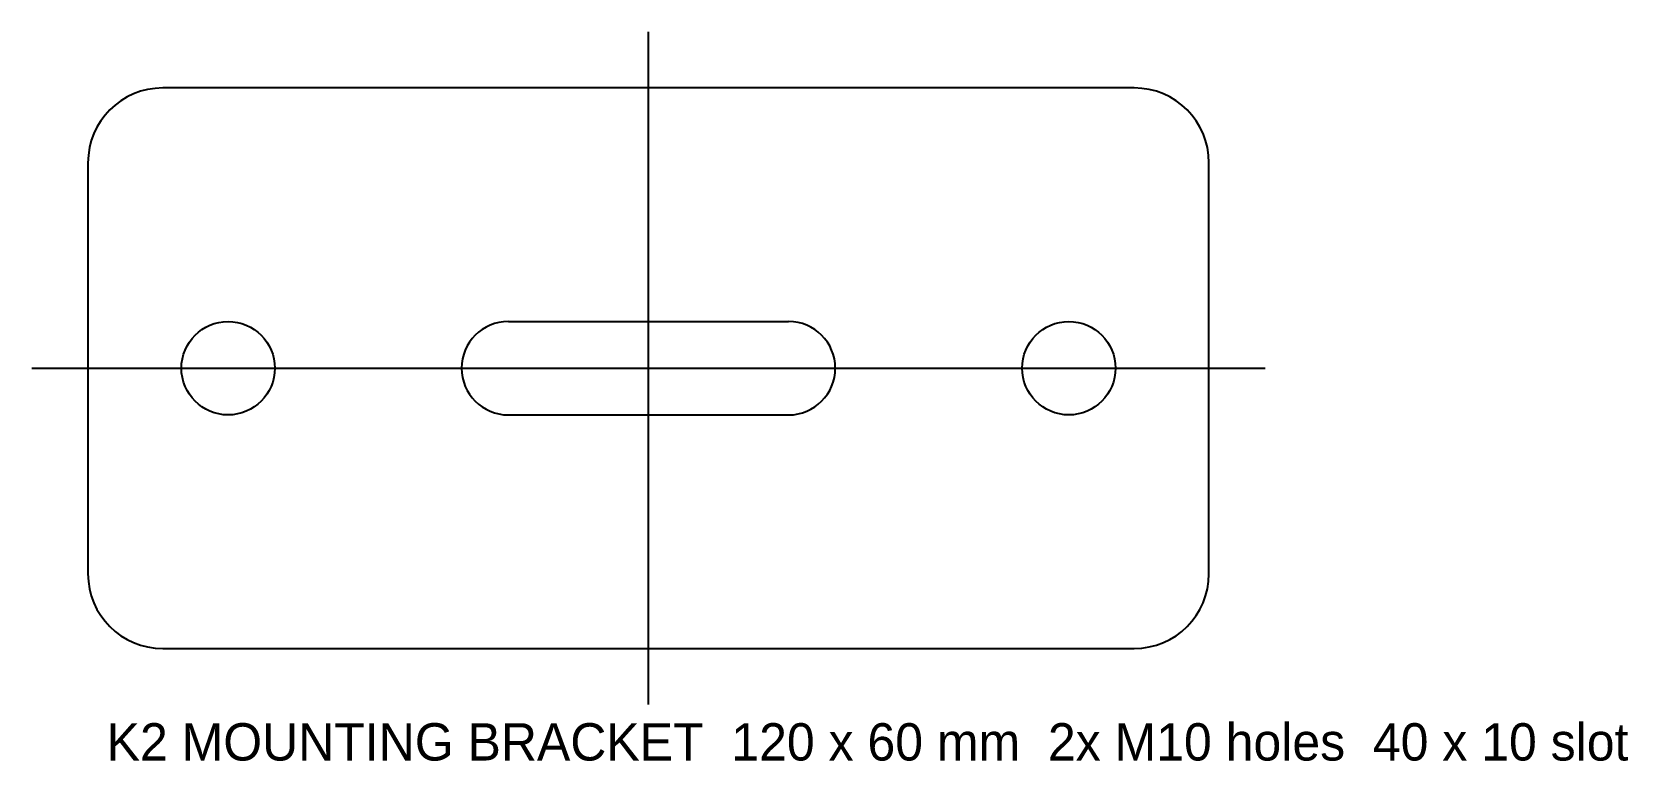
# Model space of a CAD drawing. Header units: millimetres. Extents: x -6 to 165, y -12 to 66.
import ezdxf

# ---------------------------------------------------------------- set-up
doc = ezdxf.new("R2010")
doc.units = ezdxf.units.MM

msp = doc.modelspace()

# ---------------------------------------------------------------- linework, layer by layer
at = {"layer": 'CENTER'}
for p, q in [((60, -6), (60, 66)), ((-6, 30), (126, 30))]:
    msp.add_line(p, q, dxfattribs=at)
at = {"layer": 'HOLES'}
for p, q in [((45, 35), (75, 35)), ((45, 25), (75, 25))]:
    msp.add_line(p, q, dxfattribs=at)
for centre in [(15, 30), (105, 30)]:
    msp.add_circle(centre, 5, dxfattribs=at)
for centre, start, end in [((45, 30), 90, 270), ((75, 30), 270, 90)]:
    msp.add_arc(centre, 5, start, end, dxfattribs=at)
at = {"layer": 'OUTLINE'}
for p, q in [((112, 60), (8, 60)), ((0, 52), (0, 8)), ((120, 8), (120, 52)), ((8, 0), (112, 0))]:
    msp.add_line(p, q, dxfattribs=at)
for centre, start, end in [((8, 52), 90, 180), ((112, 52), 0, 90), ((8, 8), 180, 270), ((112, 8), 270, 360)]:
    msp.add_arc(centre, 8, start, end, dxfattribs=at)

# ---------------------------------------------------------------- texts
at = {"layer": 'NOTES'}
msp.add_text('K2 MOUNTING BRACKET  120 x 60 mm  2x M10 holes  40 x 10 slot', height=4, dxfattribs=at).set_placement((2, -12))

doc.saveas('drawing.dxf')
